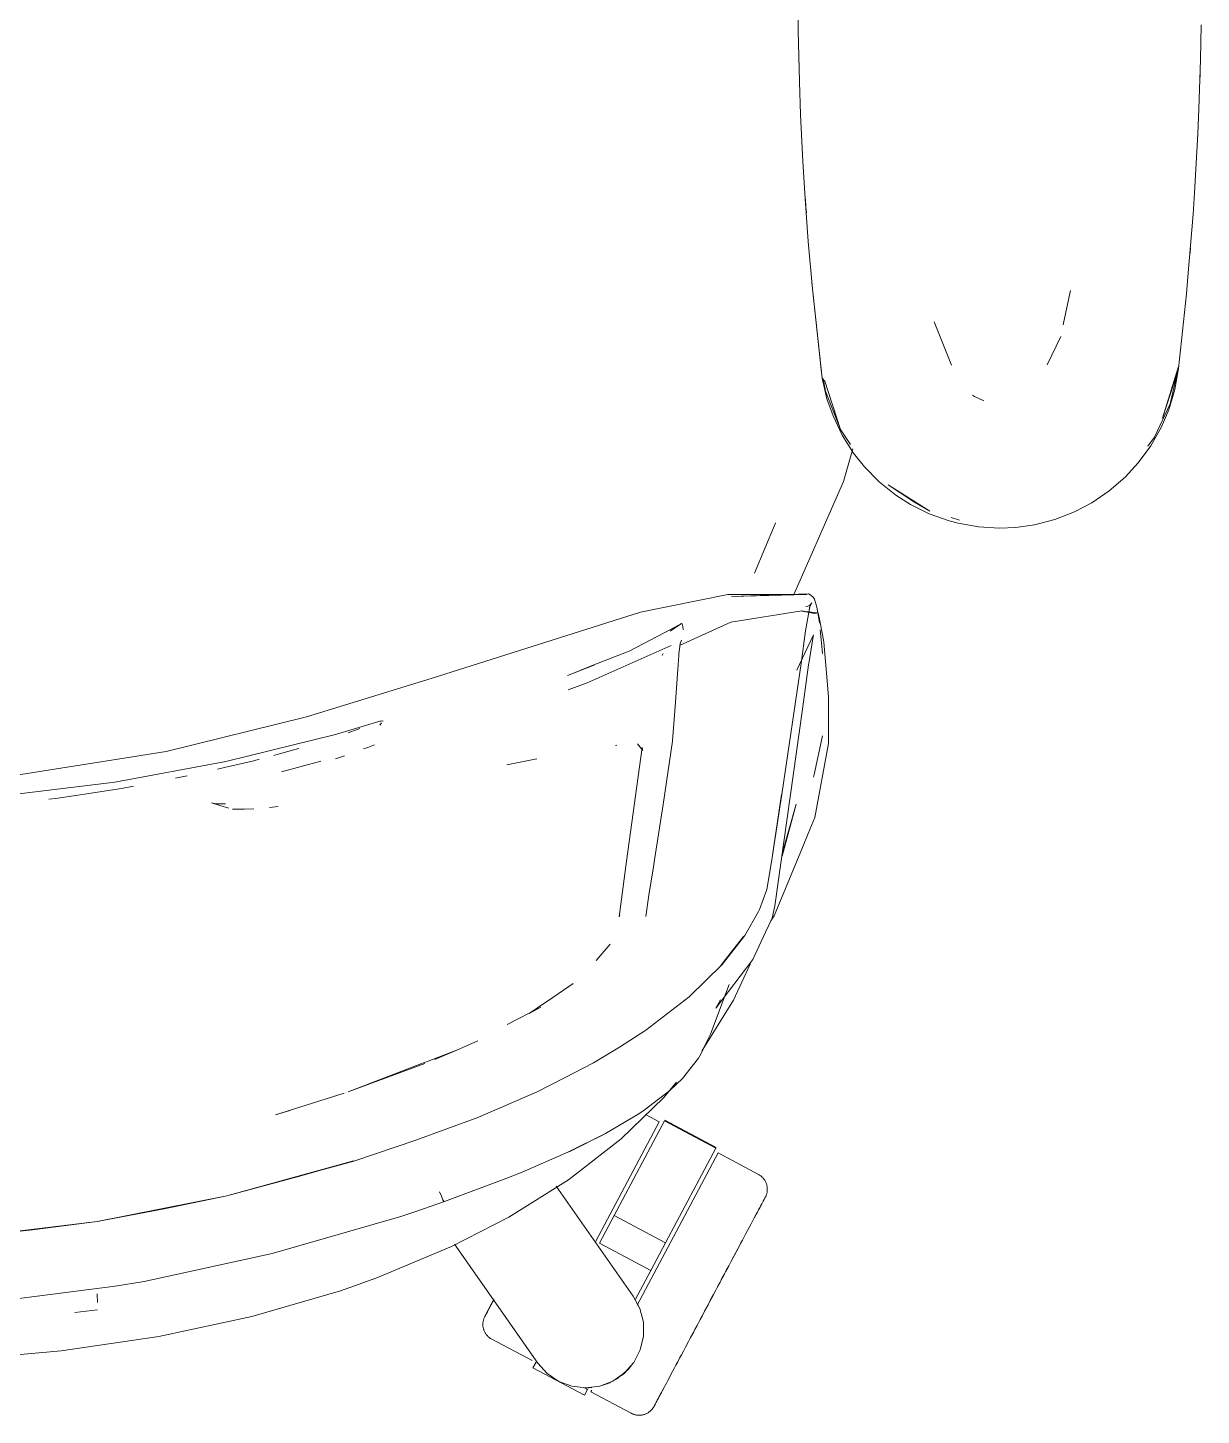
# Model space of a CAD drawing. Header units: millimetres. Extents: x 155927 to 295199, y -4084 to 97293.
# Drawn here: x 163679.2 to 163961, y 16129.3 to 16462.6 of the extents above; entities that cross this region are included whole.
import ezdxf

# ---------------------------------------------------------------- set-up
doc = ezdxf.new("R2010")
doc.units = ezdxf.units.MM
doc.header["$MEASUREMENT"] = 0
doc.layers.add('G-IMPT', color=8, linetype='CONTINUOUS', lineweight=9)
doc.layers.add('I-FURN', color=8, linetype='CONTINUOUS', lineweight=9)

msp = doc.modelspace()

# ---------------------------------------------------------------- linework, layer by layer
at = {"layer": 'G-IMPT'}
for p, q in [((163864.23, 16461.93), (163864.16, 16467.4)), ((163961, 16463.29), (163960.83, 16454.87)), ((163864.23, 16461.93), (163864.53, 16449.62)), ((163864.37, 16455.15), (163864.37, 16457.23)), ((163864.45, 16453.49), (163864.37, 16455.15)), ((163960.44, 16443.11), (163960.83, 16454.87)), ((163960.58, 16448), (163960.69, 16449.93)), ((163960.69, 16449.93), (163960.71, 16451.43)), ((163864.82, 16441.74), (163864.53, 16449.62)), ((163960.44, 16443.11), (163960.19, 16437.09)), ((163864.82, 16441.74), (163865.36, 16430.44)), ((163959.38, 16422.95), (163960.19, 16437.09)), ((163865.92, 16421.57), (163865.36, 16430.44)), ((163865.92, 16421.57), (163866.65, 16411.28)), ((163866.06, 16419.52), (163865.97, 16421.43)), ((163959.05, 16417.86), (163959.38, 16422.95)), ((163866.06, 16419.52), (163866.19, 16418.11)), ((163959.05, 16417.86), (163957.81, 16402.8)), ((163867.63, 16399.88), (163866.65, 16411.28)), ((163958.4, 16409.68), (163958.24, 16408)), ((163869.99, 16378.44), (163867.53, 16401.4)), ((163867.53, 16401.4), (163869.65, 16381.26)), ((163869.99, 16378.44), (163867.63, 16399.88)), ((163957.81, 16402.8), (163957.46, 16398.67)), ((163929.59, 16399.46), (163928.01, 16392.03)), ((163929.57, 16399.38), (163929.59, 16399.46)), ((163957.46, 16398.67), (163955.56, 16380.75)), ((163896.89, 16391.96), (163901.03, 16381.54)), ((163927.81, 16391.27), (163928.01, 16392.03)), ((163923.98, 16381.63), (163927.25, 16388.41)), ((163869.99, 16378.44), (163869.65, 16381.26)), ((163955.56, 16381.26), (163951.72, 16368.8)), ((163953.51, 16372.29), (163955.43, 16380.7)), ((163955.56, 16381.26), (163954.64, 16377.95)), ((163955.56, 16380.75), (163954.66, 16375.7)), ((163869.99, 16378.44), (163871.14, 16373.48)), ((163870.2, 16378.37), (163870.78, 16375.31)), ((163874.39, 16366.09), (163870.57, 16377.95)), ((163873.48, 16368.8), (163870.57, 16377.95)), ((163951.72, 16368.8), (163954.64, 16377.95)), ((163870.78, 16375.31), (163874.39, 16366.09)), ((163872.59, 16369.35), (163871.14, 16373.48)), ((163906.56, 16374.01), (163906.11, 16374.31)), ((163908.78, 16373), (163906.56, 16374.01)), ((163953.19, 16370.84), (163954.66, 16375.7)), ((163953.51, 16372.29), (163949.78, 16364.23)), ((163951.38, 16366.6), (163953.19, 16370.84)), ((163874.78, 16364.77), (163872.59, 16369.35)), ((163874.39, 16366.09), (163873.48, 16368.8)), ((163951.38, 16366.6), (163948.87, 16362.16)), ((163874.39, 16366.09), (163876.81, 16362.51)), ((163874.78, 16364.77), (163877.51, 16360.44)), ((163948.18, 16362.12), (163949.78, 16364.23)), ((163875.07, 16353.61), (163877.32, 16361.43)), ((163880.13, 16357.14), (163877.51, 16360.44)), ((163945.88, 16358.08), (163948.87, 16362.16)), ((163883.68, 16353.53), (163880.13, 16357.14)), ((163945.88, 16358.08), (163942.71, 16354.64)), ((163875.07, 16353.61), (163870.21, 16342.48)), ((163883.68, 16353.53), (163887.66, 16350.34)), ((163938.88, 16351.32), (163942.71, 16354.64)), ((163895.81, 16346.48), (163885.86, 16352.8)), ((163892.13, 16348.64), (163885.86, 16352.8)), ((163891.2, 16348.08), (163887.66, 16350.34)), ((163934.71, 16348.49), (163938.88, 16351.32)), ((163895.71, 16345.83), (163891.2, 16348.08)), ((163895.81, 16346.48), (163892.13, 16348.64)), ((163934.71, 16348.49), (163930.54, 16346.3)), ((163853.76, 16331.59), (163858.68, 16343.45)), ((163858.79, 16343.71), (163858.68, 16343.45)), ((163895.71, 16345.83), (163900.49, 16344.12)), ((163902.62, 16343.56), (163900.49, 16344.12)), ((163900.92, 16344.92), (163902.95, 16344.3)), ((163907.56, 16342.68), (163902.62, 16343.56)), ((163920.96, 16343.2), (163916.45, 16342.56)), ((163920.96, 16343.2), (163925.83, 16344.47)), ((163930.54, 16346.3), (163925.83, 16344.47)), ((163870.21, 16342.48), (163866.79, 16334.65)), ((163912.6, 16342.38), (163907.56, 16342.68)), ((163912.6, 16342.38), (163916.45, 16342.56)), ((163866.79, 16334.65), (163863.22, 16326.48)), ((163826.37, 16322.25), (163847.33, 16326.45)), ((163847.33, 16326.45), (163866.19, 16326.49)), ((163848.21, 16326.01), (163866.66, 16326.59)), ((163848.21, 16326.01), (163866.19, 16326.49)), ((163866.77, 16326.62), (163865.91, 16326.43)), ((163865.91, 16326.43), (163866.02, 16326.45)), ((163866.19, 16326.49), (163866.02, 16326.45)), ((163866.66, 16326.59), (163866.19, 16326.49)), ((163866.77, 16326.62), (163867.35, 16326.22)), ((163867.13, 16323.98), (163866.02, 16317.72)), ((163866.58, 16323.64), (163866.08, 16323.56)), ((163866.58, 16323.64), (163867.12, 16323.96)), ((163866.96, 16323.36), (163867.52, 16324.46)), ((163866.96, 16323.36), (163867.13, 16323.98)), ((163867.12, 16323.96), (163867.52, 16324.46)), ((163867.84, 16325.85), (163867.35, 16326.22)), ((163867.84, 16325.85), (163868.16, 16325.31)), ((163868.71, 16323.45), (163868.16, 16325.31)), ((163869.25, 16320.17), (163868.71, 16323.45)), ((163776.13, 16306.26), (163826.37, 16322.25)), ((163848.03, 16319.82), (163835.73, 16314.23)), ((163848.03, 16319.82), (163865.07, 16322.53)), ((163868.65, 16321.84), (163865.07, 16322.53)), ((163868.65, 16321.84), (163865.11, 16322.47)), ((163865.11, 16322.47), (163869.06, 16322.08)), ((163869.51, 16319.76), (163869.06, 16322.08)), ((163869.25, 16320.17), (163869.33, 16319.56)), ((163869.51, 16319.76), (163870.32, 16315.51)), ((163823.65, 16312.83), (163833.76, 16318.1)), ((163836.22, 16319.45), (163833.51, 16317.61)), ((163836.22, 16319.45), (163833.76, 16318.1)), ((163836.22, 16319.45), (163836.05, 16319.49)), ((163836.35, 16319.43), (163836.22, 16319.45)), ((163836.5, 16318.74), (163836.35, 16319.43)), ((163836.58, 16317.93), (163836.5, 16318.74)), ((163863.92, 16308.31), (163867.93, 16316.75)), ((163864.91, 16309.86), (163866.02, 16317.72)), ((163867.93, 16316.75), (163867.78, 16315.88)), ((163869.84, 16314.87), (163869.51, 16317.93)), ((163813.55, 16305.27), (163833.71, 16314.2)), ((163835.6, 16312.18), (163835.89, 16314.64)), ((163835.89, 16314.64), (163835.91, 16314.7)), ((163836.18, 16315.47), (163835.91, 16314.7)), ((163867.78, 16315.88), (163866.95, 16310.86)), ((163869.84, 16314.87), (163870.06, 16312.28)), ((163870.36, 16315.04), (163870.32, 16315.51)), ((163871.17, 16305.71), (163870.36, 16315.04)), ((163823.65, 16312.83), (163815.18, 16309.57)), ((163831.54, 16311.82), (163831.81, 16312.26)), ((163835.31, 16308.4), (163835.56, 16311.81)), ((163835.6, 16312.18), (163835.56, 16311.81)), ((163860.35, 16278.99), (163864.91, 16309.86)), ((163866.95, 16310.86), (163866.74, 16309.56)), ((163810.29, 16307.55), (163808.87, 16307)), ((163810.29, 16307.55), (163815.39, 16309.58)), ((163815.18, 16309.57), (163810.29, 16307.55)), ((163815.39, 16309.58), (163810.86, 16307.78)), ((163835.31, 16308.4), (163834.67, 16299.55)), ((163865.3, 16298.9), (163866.74, 16309.56)), ((163776.13, 16306.26), (163746.15, 16297.08)), ((163808.96, 16303.53), (163813.55, 16305.27)), ((163871.17, 16305.71), (163871.51, 16301.76)), ((163871.51, 16301.76), (163871.51, 16297.59)), ((163712.47, 16288.76), (163746.15, 16297.08)), ((163834.05, 16291.31), (163834.67, 16299.55)), ((163865.3, 16298.9), (163858.62, 16251.68)), ((163871.48, 16290.62), (163871.51, 16297.59)), ((163753.11, 16292.85), (163763.53, 16295.92)), ((163758.3, 16294.01), (163756.21, 16293.26)), ((163758.3, 16294.01), (163758.96, 16294.25)), ((163763.8, 16295.99), (163763.53, 16295.92)), ((163763.79, 16295.03), (163764.17, 16295.64)), ((163763.79, 16295.03), (163763.94, 16295.24)), ((163764.1, 16296.06), (163763.8, 16295.99)), ((163764.33, 16296.12), (163764.1, 16296.06)), ((163764.56, 16296.03), (163764.33, 16296.12)), ((163726.79, 16286.3), (163753.11, 16292.85)), ((163760.86, 16289.72), (163759.85, 16289.35)), ((163760.86, 16289.72), (163762.52, 16290.33)), ((163820.72, 16290.22), (163820.37, 16290.17)), ((163823.04, 16262.38), (163826.78, 16289.72)), ((163825.66, 16290.57), (163826.91, 16289.01)), ((163826.78, 16289.72), (163826.83, 16289.45)), ((163834.04, 16291.23), (163831.83, 16276.02)), ((163834.04, 16291.23), (163834.05, 16291.31)), ((163870.07, 16292.48), (163868.03, 16283.18)), ((163871.48, 16290.62), (163868.24, 16272.92)), ((163712.47, 16288.76), (163674.56, 16282.77)), ((163733.52, 16286.53), (163726.77, 16284.98)), ((163733.52, 16286.53), (163734.82, 16286.87)), ((163738.54, 16287.83), (163738.36, 16287.79)), ((163739.68, 16288.15), (163738.54, 16287.83)), ((163739.68, 16288.15), (163743.68, 16289.27)), ((163749.58, 16286.45), (163740.2, 16283.82)), ((163743.68, 16289.27), (163744.37, 16289.47)), ((163753.1, 16287.01), (163755.31, 16287.73)), ((163794.24, 16285.54), (163801.5, 16286.95)), ((163826.87, 16289.22), (163826.83, 16289.45)), ((163726.79, 16286.3), (163700.12, 16281.37)), ((163724.8, 16284.53), (163726.77, 16284.98)), ((163868.03, 16283.18), (163867.87, 16282.6)), ((163700.12, 16281.37), (163673.2, 16278.07)), ((163700.12, 16279.6), (163701.74, 16279.85)), ((163704.65, 16280.4), (163701.74, 16279.85)), ((163714.75, 16282.33), (163717.56, 16282.86)), ((163685.97, 16277.45), (163684.31, 16277.27)), ((163694.49, 16278.75), (163685.97, 16277.45)), ((163694.49, 16278.75), (163700.12, 16279.6)), ((163724.43, 16276.2), (163723.38, 16276.41)), ((163723.38, 16276.41), (163725.33, 16275.73)), ((163860.26, 16278.39), (163857.96, 16263.22)), ((163860.35, 16278.99), (163858.02, 16263.8)), ((163860.26, 16278.39), (163858.02, 16263.8)), ((163724.43, 16276.2), (163726.73, 16276.17)), ((163725.33, 16275.73), (163727.49, 16275.12)), ((163726.59, 16276.15), (163726.73, 16276.17)), ((163728.44, 16274.87), (163733.49, 16274.96)), ((163728.44, 16274.87), (163731.22, 16274.88)), ((163733.49, 16274.96), (163731.22, 16274.88)), ((163737.29, 16275.28), (163739.38, 16275.49)), ((163831.59, 16274.46), (163829.72, 16262.69)), ((163831.83, 16276.02), (163831.59, 16274.46)), ((163863.75, 16276.1), (163860.37, 16263.62)), ((163863.75, 16276.1), (163860.39, 16264.21)), ((163868.24, 16272.92), (163866.65, 16269.07)), ((163865.26, 16265.7), (163866.65, 16269.07)), ((163856.66, 16255.55), (163857.96, 16263.22)), ((163858.46, 16249.25), (163865.26, 16265.7)), ((163823.04, 16262.38), (163821.26, 16249.03)), ((163828.4, 16254.2), (163829.46, 16261.03)), ((163829.46, 16261.03), (163829.72, 16262.69)), ((163828.4, 16254.2), (163827.65, 16249.12)), ((163854.91, 16250.76), (163856.66, 16255.55)), ((163851.4, 16244.5), (163854.69, 16250.34)), ((163854.91, 16250.76), (163854.69, 16250.34)), ((163858.62, 16251.68), (163857.97, 16248.69)), ((163821.26, 16249.03), (163821.41, 16249.5)), ((163856.41, 16245.33), (163857.97, 16248.69)), ((163857.69, 16248.08), (163858.46, 16249.25)), ((163851.08, 16244.28), (163845.68, 16237.33)), ((163845.98, 16237.54), (163851.4, 16244.5)), ((163851.08, 16244.28), (163848.49, 16240.9)), ((163853.34, 16238.75), (163856.41, 16245.33)), ((163815.76, 16238.53), (163819.1, 16242.44)), ((163845.68, 16237.33), (163848.49, 16240.9)), ((163845.98, 16237.54), (163838.08, 16229.8)), ((163844.43, 16227.1), (163853.34, 16238.75)), ((163848.72, 16228.99), (163852.7, 16237.62)), ((163852.77, 16237.76), (163852.7, 16237.62)), ((163804, 16228.76), (163809.13, 16232.26)), ((163809.13, 16232.26), (163810.23, 16233.01)), ((163838.08, 16229.8), (163827.65, 16221.78)), ((163847.66, 16232.76), (163843.15, 16220.85)), ((163794.33, 16223.13), (163802.44, 16227.31)), ((163799.66, 16225.81), (163803.42, 16228.37)), ((163799.66, 16225.81), (163802.44, 16227.31)), ((163803.42, 16228.37), (163804, 16228.76)), ((163841.6, 16217.54), (163848.72, 16228.99)), ((163844.43, 16227.1), (163845.54, 16229.05)), ((163821.29, 16217.73), (163827.39, 16221.61)), ((163827.65, 16221.78), (163827.39, 16221.61)), ((163842.08, 16218.62), (163843.15, 16220.85)), ((163782.44, 16217.06), (163775.36, 16214.34)), ((163782.44, 16217.06), (163777, 16214.75)), ((163787.29, 16219.25), (163782.44, 16217.06)), ((163821.29, 16217.73), (163815.06, 16213.96)), ((163840.9, 16216.18), (163842.08, 16218.62)), ((163841.6, 16217.54), (163841.09, 16216.77)), ((163756.19, 16206.96), (163774.59, 16213.78)), ((163756.19, 16206.96), (163773.63, 16213.67)), ((163773.63, 16213.67), (163775.36, 16214.34)), ((163808.27, 16210.39), (163815.06, 16213.96)), ((163840.29, 16215.05), (163836.43, 16210.18)), ((163840.9, 16216.18), (163840.29, 16215.05)), ((163808.27, 16210.39), (163801.55, 16207.01)), ((163833.4, 16207.29), (163836.43, 16210.18)), ((163738.71, 16201.43), (163755.2, 16206.68)), ((163787.32, 16200.83), (163801.55, 16207.01)), ((163833.4, 16207.29), (163827.27, 16202.57)), ((163834.98, 16209.29), (163831.98, 16205.62)), ((163831.98, 16205.62), (163821.69, 16195.66)), ((163738.71, 16201.43), (163742.15, 16202.5)), ((163787.32, 16200.83), (163772.44, 16195.37)), ((163817.98, 16196.98), (163825.98, 16201.71)), ((163827.27, 16202.57), (163825.98, 16201.71)), ((163808.93, 16192.45), (163817.98, 16196.98)), ((163808.93, 16192.45), (163817.38, 16196.67)), ((163809.37, 16192.67), (163817.98, 16196.98)), ((163817.98, 16196.98), (163817.38, 16196.67)), ((163757.53, 16190.36), (163772.44, 16195.37)), ((163809.09, 16185.86), (163821.69, 16195.66)), ((163727.03, 16181.98), (163757.44, 16190.41)), ((163727.03, 16181.98), (163757.53, 16190.36)), ((163744.27, 16186.63), (163757.44, 16190.41)), ((163808.93, 16192.45), (163797.97, 16187.68)), ((163809.37, 16192.67), (163808.93, 16192.45)), ((163744.27, 16186.63), (163727.03, 16181.98)), ((163797.97, 16187.68), (163794.29, 16186.2)), ((163794.29, 16186.2), (163779.33, 16180.63)), ((163809.09, 16185.86), (163794.79, 16176.88)), ((163727.03, 16181.98), (163695.9, 16175.8)), ((163727.03, 16181.98), (163695.98, 16175.81)), ((163727.03, 16181.98), (163712.01, 16178.9)), ((163779.33, 16180.67), (163772.4, 16178.26)), ((163778.55, 16181.9), (163778.12, 16182.95)), ((163778.12, 16182.95), (163778.35, 16182.36)), ((163778.55, 16181.9), (163778.35, 16182.36)), ((163778.55, 16181.9), (163778.83, 16181.25)), ((163778.55, 16181.9), (163778.93, 16181.07)), ((163778.83, 16181.25), (163778.93, 16181.07)), ((163779.2, 16180.66), (163778.93, 16181.07)), ((163778.93, 16181.07), (163779.15, 16180.67)), ((163779.2, 16180.66), (163779.15, 16180.67)), ((163779.2, 16180.66), (163779.33, 16180.67)), ((163779.33, 16180.63), (163779.2, 16180.66)), ((163695.9, 16175.8), (163712.01, 16178.9)), ((163737.96, 16168.12), (163768.79, 16177.06)), ((163768.79, 16177.06), (163772.4, 16178.26)), ((163794.79, 16176.88), (163781.01, 16169.79)), ((163664.35, 16172.02), (163695.9, 16175.8)), ((163664.35, 16172.02), (163680.42, 16173.86)), ((163664.39, 16171.98), (163695.98, 16175.81)), ((163695.9, 16175.8), (163680.42, 16173.86)), ((163763.04, 16162.27), (163781.01, 16169.79)), ((163737.96, 16168.12), (163707.17, 16161.45)), ((163670.08, 16156.45), (163700.25, 16160.27)), ((163700.25, 16160.27), (163707.17, 16161.45)), ((163754.31, 16159.2), (163763.04, 16162.27)), ((163695.94, 16158.47), (163696.02, 16156.38)), ((163696.02, 16156.38), (163696.01, 16156.49)), ((163754.31, 16159.2), (163733.06, 16153.02)), ((163695.98, 16154.62), (163690.57, 16153.97)), ((163733.06, 16153.02), (163710.7, 16148.21)), ((163710.7, 16148.21), (163687.28, 16144.72)), ((163687.28, 16144.72), (163661.71, 16142.46))]:
    msp.add_line(p, q, dxfattribs=at)
at = {"layer": 'I-FURN'}
for p, q in [((163815.61, 16171.11), (163830.86, 16199.81)), ((163820.02, 16177.28), (163832.09, 16199.99)), ((163830.86, 16199.81), (163827.71, 16201.48)), ((163832.09, 16199.99), (163844.46, 16193.42)), ((163844.55, 16193.59), (163832.18, 16200.16)), ((163844.46, 16193.42), (163832.38, 16170.71)), ((163825.53, 16155.69), (163844.99, 16192.29)), ((163854.68, 16187.14), (163844.99, 16192.29)), ((163854.68, 16187.14), (163854.82, 16187.07)), ((163854.82, 16187.07), (163854.95, 16186.98)), ((163854.95, 16186.98), (163855.09, 16186.89)), ((163855.09, 16186.89), (163855.22, 16186.8)), ((163855.22, 16186.8), (163855.35, 16186.7)), ((163855.35, 16186.7), (163855.47, 16186.59)), ((163855.47, 16186.59), (163855.59, 16186.48)), ((163855.59, 16186.48), (163855.7, 16186.37)), ((163855.7, 16186.37), (163855.81, 16186.25)), ((163806.13, 16184.31), (163824.63, 16157.88)), ((163855.81, 16186.25), (163855.91, 16186.13)), ((163855.91, 16186.13), (163856.01, 16186)), ((163856.01, 16186), (163856.11, 16185.87)), ((163856.11, 16185.87), (163856.19, 16185.73)), ((163856.19, 16185.73), (163856.28, 16185.6)), ((163856.28, 16185.6), (163856.35, 16185.45)), ((163856.35, 16185.45), (163856.43, 16185.31)), ((163856.43, 16185.31), (163856.49, 16185.16)), ((163856.49, 16185.16), (163856.55, 16185.01)), ((163856.55, 16185.01), (163856.61, 16184.86)), ((163856.61, 16184.86), (163856.66, 16184.71)), ((163856.66, 16184.71), (163856.7, 16184.55)), ((163856.7, 16184.55), (163856.73, 16184.4)), ((163856.73, 16184.4), (163856.76, 16184.24)), ((163856.76, 16184.24), (163856.78, 16184.08)), ((163856.79, 16183.11), (163856.76, 16182.95)), ((163856.78, 16184.08), (163856.8, 16183.92)), ((163856.8, 16183.27), (163856.79, 16183.11)), ((163856.8, 16183.92), (163856.81, 16183.76)), ((163856.81, 16183.43), (163856.8, 16183.27)), ((163856.81, 16183.76), (163856.81, 16183.59)), ((163856.81, 16183.59), (163856.81, 16183.43)), ((163855.29, 16179.71), (163855.07, 16179.3)), ((163855.17, 16179.49), (163855.38, 16179.89)), ((163855.49, 16180.08), (163855.29, 16179.71)), ((163855.38, 16179.89), (163855.57, 16180.24)), ((163855.66, 16180.42), (163855.49, 16180.08)), ((163855.57, 16180.24), (163855.74, 16180.56)), ((163855.82, 16180.72), (163855.66, 16180.42)), ((163855.74, 16180.56), (163855.89, 16180.84)), ((163855.96, 16180.97), (163855.82, 16180.72)), ((163855.89, 16180.84), (163856.02, 16181.08)), ((163856.08, 16181.19), (163855.96, 16180.97)), ((163856.02, 16181.08), (163856.12, 16181.28)), ((163856.17, 16181.37), (163856.08, 16181.19)), ((163856.12, 16181.28), (163856.21, 16181.44)), ((163856.25, 16181.51), (163856.17, 16181.37)), ((163856.21, 16181.44), (163856.27, 16181.56)), ((163856.3, 16181.61), (163856.25, 16181.51)), ((163856.27, 16181.56), (163856.32, 16181.65)), ((163856.33, 16181.67), (163856.3, 16181.61)), ((163856.32, 16181.65), (163856.34, 16181.69)), ((163856.34, 16181.69), (163856.33, 16181.67)), ((163856.36, 16181.73), (163856.34, 16181.69)), ((163856.34, 16181.69), (163856.34, 16181.69)), ((163856.43, 16181.88), (163856.36, 16181.73)), ((163856.5, 16182.02), (163856.43, 16181.88)), ((163856.56, 16182.17), (163856.5, 16182.02)), ((163856.61, 16182.33), (163856.56, 16182.17)), ((163856.66, 16182.48), (163856.61, 16182.33)), ((163856.7, 16182.64), (163856.66, 16182.48)), ((163856.74, 16182.79), (163856.7, 16182.64)), ((163856.76, 16182.95), (163856.74, 16182.79)), ((163816.49, 16170.64), (163820.02, 16177.28)), ((163820.02, 16177.28), (163832.38, 16170.71)), ((163853.19, 16175.76), (163853.52, 16176.39)), ((163853.52, 16176.39), (163853.84, 16176.99)), ((163854.01, 16177.3), (163853.7, 16176.72)), ((163853.84, 16176.99), (163854.15, 16177.56)), ((163854.3, 16177.85), (163854.01, 16177.3)), ((163854.15, 16177.56), (163854.43, 16178.1)), ((163854.58, 16178.37), (163854.3, 16177.85)), ((163854.43, 16178.1), (163854.7, 16178.6)), ((163854.83, 16178.85), (163854.58, 16178.37)), ((163854.7, 16178.6), (163854.94, 16179.06)), ((163855.07, 16179.3), (163854.83, 16178.85)), ((163854.94, 16179.06), (163855.17, 16179.49)), ((163851.68, 16172.93), (163852.08, 16173.68)), ((163852.08, 16173.68), (163852.46, 16174.4)), ((163852.46, 16174.4), (163852.83, 16175.09)), ((163852.83, 16175.09), (163853.19, 16175.76)), ((163801.71, 16141.82), (163781.69, 16170.41)), ((163816.49, 16170.64), (163828.85, 16164.07)), ((163832.38, 16170.71), (163828.85, 16164.07)), ((163850.2, 16170.14), (163849.74, 16169.28)), ((163849.95, 16169.68), (163850.4, 16170.53)), ((163850.64, 16170.97), (163850.2, 16170.14)), ((163850.4, 16170.53), (163850.84, 16171.35)), ((163850.84, 16171.35), (163851.27, 16172.15)), ((163851.27, 16172.15), (163851.68, 16172.93)), ((163848.31, 16166.6), (163847.82, 16165.67)), ((163848.05, 16166.1), (163848.54, 16167.02)), ((163848.8, 16167.51), (163848.31, 16166.6)), ((163848.54, 16167.02), (163849.02, 16167.92)), ((163849.28, 16168.4), (163848.8, 16167.51)), ((163849.02, 16167.92), (163849.49, 16168.81)), ((163849.74, 16169.28), (163849.28, 16168.4)), ((163849.49, 16168.81), (163849.95, 16169.68)), ((163828.85, 16164.07), (163825.1, 16157.01)), ((163846.01, 16162.27), (163846.53, 16163.24)), ((163846.81, 16163.76), (163846.29, 16162.8)), ((163846.53, 16163.24), (163847.04, 16164.21)), ((163847.32, 16164.72), (163846.81, 16163.76)), ((163847.04, 16164.21), (163847.55, 16165.16)), ((163847.82, 16165.67), (163847.32, 16164.72)), ((163847.55, 16165.16), (163848.05, 16166.1)), ((163844.72, 16159.84), (163844.19, 16158.84)), ((163844.43, 16159.3), (163844.96, 16160.29)), ((163845.25, 16160.83), (163844.72, 16159.84)), ((163844.96, 16160.29), (163845.49, 16161.28)), ((163845.77, 16161.82), (163845.25, 16160.83)), ((163845.49, 16161.28), (163846.01, 16162.27)), ((163846.29, 16162.8), (163845.77, 16161.82)), ((163790.91, 16156.61), (163790.64, 16156.11)), ((163790.76, 16156.34), (163791.04, 16156.85)), ((163791.19, 16157.15), (163790.91, 16156.61)), ((163824.63, 16157.88), (163826.22, 16154.9)), ((163843.12, 16156.83), (163842.59, 16155.82)), ((163842.83, 16156.29), (163843.37, 16157.29)), ((163843.66, 16157.83), (163843.12, 16156.83)), ((163843.37, 16157.29), (163843.9, 16158.3)), ((163844.19, 16158.84), (163843.66, 16157.83)), ((163843.9, 16158.3), (163844.43, 16159.3)), ((163789.02, 16153.06), (163789, 16153.02)), ((163789, 16153.02), (163789.01, 16153.04)), ((163789, 16153.02), (163789, 16153.02)), ((163789.01, 16153.04), (163789.04, 16153.1)), ((163789.06, 16153.14), (163789.02, 16153.06)), ((163789.04, 16153.1), (163789.09, 16153.2)), ((163789.13, 16153.27), (163789.06, 16153.14)), ((163789.09, 16153.2), (163789.17, 16153.34)), ((163789.22, 16153.43), (163789.13, 16153.27)), ((163789.17, 16153.34), (163789.26, 16153.52)), ((163789.32, 16153.63), (163789.22, 16153.43)), ((163789.26, 16153.52), (163789.38, 16153.74)), ((163789.45, 16153.87), (163789.32, 16153.63)), ((163789.38, 16153.74), (163789.52, 16153.99)), ((163789.6, 16154.15), (163789.45, 16153.87)), ((163789.52, 16153.99), (163789.67, 16154.29)), ((163789.77, 16154.47), (163789.6, 16154.15)), ((163789.67, 16154.29), (163789.85, 16154.63)), ((163789.96, 16154.82), (163789.77, 16154.47)), ((163789.85, 16154.63), (163790.05, 16155)), ((163790.17, 16155.22), (163789.96, 16154.82)), ((163790.05, 16155), (163790.27, 16155.41)), ((163790.39, 16155.65), (163790.17, 16155.22)), ((163790.27, 16155.41), (163790.51, 16155.86)), ((163790.64, 16156.11), (163790.39, 16155.65)), ((163790.51, 16155.86), (163790.76, 16156.34)), ((163826.22, 16154.9), (163827.05, 16151.63)), ((163840.71, 16152.28), (163841.23, 16153.28)), ((163841.52, 16153.82), (163840.99, 16152.82)), ((163841.23, 16153.28), (163841.76, 16154.28)), ((163842.05, 16154.82), (163841.52, 16153.82)), ((163841.76, 16154.28), (163842.3, 16155.28)), ((163842.59, 16155.82), (163842.05, 16154.82)), ((163842.3, 16155.28), (163842.83, 16156.29)), ((163788.52, 16151.11), (163788.53, 16151.28)), ((163788.53, 16150.95), (163788.52, 16151.11)), ((163788.53, 16151.28), (163788.54, 16151.44)), ((163788.54, 16150.79), (163788.53, 16150.95)), ((163788.54, 16151.44), (163788.55, 16151.6)), ((163788.55, 16150.63), (163788.54, 16150.79)), ((163788.55, 16151.6), (163788.57, 16151.76)), ((163788.58, 16150.47), (163788.55, 16150.63)), ((163788.57, 16151.76), (163788.6, 16151.92)), ((163788.61, 16150.31), (163788.58, 16150.47)), ((163788.6, 16151.92), (163788.64, 16152.07)), ((163788.64, 16150.16), (163788.61, 16150.31)), ((163788.64, 16152.07), (163788.68, 16152.23)), ((163788.68, 16150), (163788.64, 16150.16)), ((163788.68, 16152.23), (163788.73, 16152.38)), ((163788.73, 16149.85), (163788.68, 16150)), ((163788.73, 16152.38), (163788.78, 16152.53)), ((163788.79, 16149.7), (163788.73, 16149.85)), ((163788.78, 16152.53), (163788.84, 16152.68)), ((163788.85, 16149.55), (163788.79, 16149.7)), ((163788.84, 16152.68), (163788.9, 16152.83)), ((163788.9, 16152.83), (163788.98, 16152.98)), ((163788.98, 16152.98), (163789, 16153.02)), ((163827.05, 16151.63), (163827.07, 16148.26)), ((163839.42, 16149.87), (163838.91, 16148.91)), ((163839.14, 16149.35), (163839.66, 16150.32)), ((163839.94, 16150.85), (163839.42, 16149.87)), ((163839.66, 16150.32), (163840.18, 16151.3)), ((163840.46, 16151.83), (163839.94, 16150.85)), ((163840.18, 16151.3), (163840.71, 16152.28)), ((163840.99, 16152.82), (163840.46, 16151.83)), ((163788.91, 16149.4), (163788.85, 16149.55)), ((163788.98, 16149.25), (163788.91, 16149.4)), ((163789.06, 16149.11), (163788.98, 16149.25)), ((163789.14, 16148.98), (163789.06, 16149.11)), ((163789.23, 16148.84), (163789.14, 16148.98)), ((163789.33, 16148.71), (163789.23, 16148.84)), ((163789.43, 16148.58), (163789.33, 16148.71)), ((163789.53, 16148.46), (163789.43, 16148.58)), ((163789.64, 16148.34), (163789.53, 16148.46)), ((163789.75, 16148.23), (163789.64, 16148.34)), ((163789.87, 16148.12), (163789.75, 16148.23)), ((163789.99, 16148.01), (163789.87, 16148.12)), ((163790.12, 16147.91), (163789.99, 16148.01)), ((163790.25, 16147.82), (163790.12, 16147.91)), ((163790.38, 16147.73), (163790.25, 16147.82)), ((163790.52, 16147.64), (163790.38, 16147.73)), ((163790.66, 16147.56), (163790.52, 16147.64)), ((163790.66, 16147.56), (163800.35, 16142.41)), ((163827.07, 16148.26), (163826.29, 16144.98)), ((163837.15, 16145.6), (163837.64, 16146.52)), ((163837.91, 16147.02), (163837.41, 16146.1)), ((163837.64, 16146.52), (163838.13, 16147.45)), ((163838.4, 16147.96), (163837.91, 16147.02)), ((163838.13, 16147.45), (163838.64, 16148.39)), ((163838.91, 16148.91), (163838.4, 16147.96)), ((163838.64, 16148.39), (163839.14, 16149.35)), ((163826.29, 16144.98), (163824.74, 16141.98)), ((163835.76, 16142.98), (163836.21, 16143.83)), ((163836.21, 16143.83), (163836.68, 16144.71)), ((163836.68, 16144.71), (163837.15, 16145.6)), ((163837.41, 16146.1), (163836.93, 16145.19)), ((163800.55, 16140.66), (163801.29, 16142.06)), ((163800.55, 16140.66), (163812.91, 16134.09)), ((163801.29, 16142.06), (163801.25, 16141.97)), ((163803.96, 16139.31), (163801.71, 16141.82)), ((163820.6, 16137.98), (163823.38, 16140.28)), ((163824.74, 16141.98), (163822.52, 16139.44)), ((163823.38, 16140.28), (163824.54, 16141.69)), ((163833.66, 16139.04), (163834.06, 16139.78)), ((163834.06, 16139.78), (163834.46, 16140.54)), ((163834.46, 16140.54), (163834.88, 16141.33)), ((163834.88, 16141.33), (163835.31, 16142.14)), ((163835.31, 16142.14), (163835.76, 16142.98)), ((163806.75, 16137.42), (163803.96, 16139.31)), ((163809.91, 16136.24), (163806.75, 16137.42)), ((163819.76, 16137.5), (163816.61, 16136.29)), ((163822.52, 16139.44), (163819.76, 16137.5)), ((163831.95, 16135.81), (163832.26, 16136.39)), ((163832.26, 16136.39), (163832.58, 16137.01)), ((163832.58, 16137.01), (163832.93, 16137.66)), ((163832.93, 16137.66), (163833.29, 16138.34)), ((163833.29, 16138.34), (163833.66, 16139.04)), ((163813.27, 16135.86), (163809.91, 16136.24)), ((163813.65, 16135.49), (163812.9, 16135.89)), ((163813.65, 16135.49), (163812.91, 16134.09)), ((163816.61, 16136.29), (163813.27, 16135.86)), ((163813.61, 16135.4), (163813.65, 16135.49)), ((163814.47, 16134.9), (163814.67, 16135.28)), ((163814.47, 16134.9), (163824.16, 16129.75)), ((163830.29, 16132.7), (163830.47, 16133.03)), ((163830.57, 16133.23), (163830.38, 16132.87)), ((163830.47, 16133.03), (163830.67, 16133.4)), ((163830.78, 16133.62), (163830.57, 16133.23)), ((163830.67, 16133.4), (163830.88, 16133.81)), ((163831.01, 16134.05), (163830.78, 16133.62)), ((163830.88, 16133.81), (163831.12, 16134.26)), ((163831.26, 16134.52), (163831.01, 16134.05)), ((163831.12, 16134.26), (163831.38, 16134.74)), ((163831.52, 16135.02), (163831.26, 16134.52)), ((163831.38, 16134.74), (163831.65, 16135.26)), ((163831.81, 16135.55), (163831.52, 16135.02)), ((163831.65, 16135.26), (163831.95, 16135.81)), ((163832.11, 16136.12), (163831.81, 16135.55)), ((163824.2, 16129.73), (163824.16, 16129.75)), ((163824.34, 16129.66), (163824.2, 16129.73)), ((163827.92, 16129.74), (163827.78, 16129.67)), ((163828.06, 16129.82), (163827.92, 16129.74)), ((163828.2, 16129.9), (163828.06, 16129.82)), ((163828.34, 16129.99), (163828.2, 16129.9)), ((163828.47, 16130.08), (163828.34, 16129.99)), ((163828.59, 16130.18), (163828.47, 16130.08)), ((163828.72, 16130.29), (163828.59, 16130.18)), ((163828.84, 16130.4), (163828.72, 16130.29)), ((163828.95, 16130.51), (163828.84, 16130.4)), ((163829.06, 16130.63), (163828.95, 16130.51)), ((163829.16, 16130.75), (163829.06, 16130.63)), ((163829.26, 16130.88), (163829.16, 16130.75)), ((163829.36, 16131.01), (163829.26, 16130.88)), ((163829.45, 16131.14), (163829.36, 16131.01)), ((163829.53, 16131.28), (163829.45, 16131.14)), ((163829.61, 16131.42), (163829.53, 16131.28)), ((163829.64, 16131.47), (163829.61, 16131.43)), ((163829.61, 16131.42), (163829.62, 16131.44)), ((163829.61, 16131.43), (163829.61, 16131.42)), ((163829.62, 16131.44), (163829.65, 16131.5)), ((163829.68, 16131.55), (163829.64, 16131.47)), ((163829.65, 16131.5), (163829.71, 16131.6)), ((163829.74, 16131.67), (163829.68, 16131.55)), ((163829.71, 16131.6), (163829.78, 16131.74)), ((163829.83, 16131.83), (163829.74, 16131.67)), ((163829.78, 16131.74), (163829.88, 16131.92)), ((163829.94, 16132.03), (163829.83, 16131.83)), ((163829.88, 16131.92), (163829.99, 16132.14)), ((163830.07, 16132.27), (163829.94, 16132.03)), ((163829.99, 16132.14), (163830.13, 16132.4)), ((163830.21, 16132.55), (163830.07, 16132.27)), ((163830.13, 16132.4), (163830.29, 16132.7)), ((163830.38, 16132.87), (163830.21, 16132.55)), ((163824.49, 16129.6), (163824.34, 16129.66)), ((163824.64, 16129.54), (163824.49, 16129.6)), ((163824.79, 16129.48), (163824.64, 16129.54)), ((163824.95, 16129.44), (163824.79, 16129.48)), ((163825.1, 16129.39), (163824.95, 16129.44)), ((163825.26, 16129.36), (163825.1, 16129.39)), ((163825.42, 16129.33), (163825.26, 16129.36)), ((163825.58, 16129.31), (163825.42, 16129.33)), ((163825.74, 16129.29), (163825.58, 16129.31)), ((163825.9, 16129.28), (163825.74, 16129.29)), ((163826.06, 16129.28), (163825.9, 16129.28)), ((163826.22, 16129.28), (163826.06, 16129.28)), ((163826.38, 16129.29), (163826.22, 16129.28)), ((163826.54, 16129.31), (163826.38, 16129.29)), ((163826.7, 16129.33), (163826.54, 16129.31)), ((163826.86, 16129.36), (163826.7, 16129.33)), ((163827.02, 16129.4), (163826.86, 16129.36)), ((163827.17, 16129.44), (163827.02, 16129.4)), ((163827.33, 16129.49), (163827.17, 16129.44)), ((163827.48, 16129.54), (163827.33, 16129.49)), ((163827.63, 16129.6), (163827.48, 16129.54)), ((163827.78, 16129.67), (163827.63, 16129.6))]:
    msp.add_line(p, q, dxfattribs=at)
for points in [[(163823.04, 16139.92), (163822.64, 16139.52), (163822.23, 16139.16), (163821.81, 16138.83)], [(163814.71, 16135.96), (163814.33, 16135.92), (163813.67, 16135.88), (163813.13, 16135.88), (163812.9, 16135.89)]]:
    msp.add_open_spline(points, degree=3, dxfattribs=at)
msp.add_open_spline([(163819.2, 16137.22), (163819.05, 16137.14), (163818.41, 16136.85), (163817.78, 16136.63), (163817.31, 16136.48)], degree=3, knots=[-0.5319761, -0.5319761, -0.5319761, -0.5319761, -0.5, -0.4, -0.4, -0.4, -0.4], dxfattribs=at)

doc.saveas('drawing.dxf')
